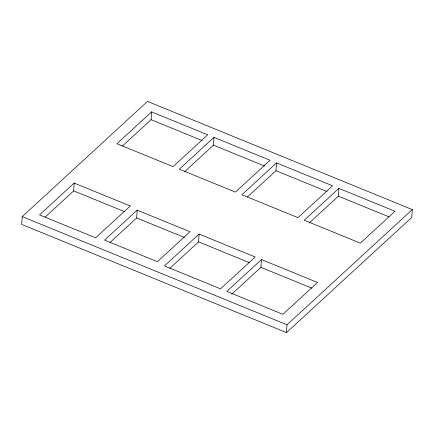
<?xml version="1.0" encoding="UTF-8"?>
<svg xmlns="http://www.w3.org/2000/svg" width="434" height="434" viewBox="0 0 434 434"><rect width="100%" height="100%" fill="white"/><g stroke="black" fill="none" stroke-linecap="round" stroke-linejoin="round"><path stroke-width="0.65" d="M22.205 216.62L21.7 224.427L286.5 332.59L411.795 217.38L412.3 209.573L147.5 101.41L22.205 216.62L287.004 324.778L412.3 209.573M44.984 217.26L73.682 190.873L74.187 183.067L130.281 205.976L95.643 237.827L39.548 214.911L74.187 183.067M110.003 242.481L136.677 217.96L137.182 210.148L189.973 231.713L157.379 261.686L104.583 240.121L137.182 210.148M122.399 146.074L151.097 119.686L151.602 111.88L207.696 134.795L173.063 166.64L116.968 143.725L151.602 111.88M169.873 268.277L198.571 241.89L199.076 234.078L255.17 256.993L220.537 288.838L164.443 265.928L199.076 234.078M184.765 171.549L213.463 145.162L213.967 137.356L270.062 160.265L235.429 192.11L179.334 169.2L213.967 137.356M231.745 294.203L260.937 267.36L261.442 259.554L317.536 282.463L282.903 314.314L226.808 291.398L261.442 259.554M247.293 197.09L275.991 170.703L276.496 162.896L332.59 185.806L297.957 217.651L241.863 194.741L276.496 162.896M286.5 332.59L287.004 324.778M309.165 223.016L338.357 196.173L338.862 188.367L394.956 211.282L360.318 243.127L304.223 220.212L338.862 188.367M151.097 119.686L202.206 140.562M213.463 145.162L264.572 166.038M275.991 170.703L327.1 191.578M338.357 196.173L388.842 216.794M73.682 190.873L124.167 211.494M198.571 241.89L249.68 262.765M260.937 267.36L312.046 288.236M136.677 217.96L184.499 237.49"/></g></svg>
